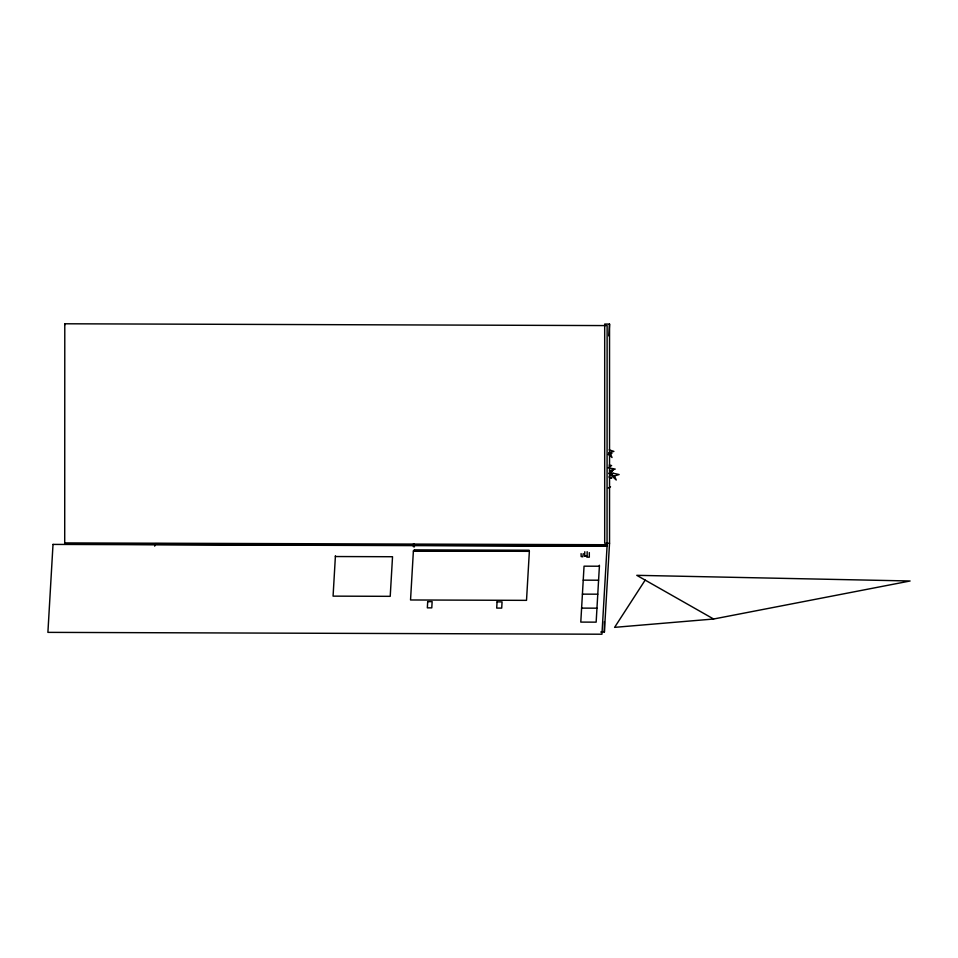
<?xml version="1.0" encoding="UTF-8"?>
<svg xmlns="http://www.w3.org/2000/svg" width="958" height="958" viewBox="0 0 958 958"><rect width="100%" height="100%" fill="white"/><g stroke="black" fill="none" stroke-linecap="round" stroke-linejoin="round"><path stroke-width="1.44" d="M587.17 551.688L587.122 555.975L585.386 556.275L584.643 556.035L584.787 551.736M64.713 324.942L64.785 323.78L607.121 325.588L607.049 545.892L64.713 544.072L64.785 323.78M64.713 544.072L64.785 542.911L607.121 544.731M154.705 546.144L154.849 543.677L227.956 543.928M335.384 556.538L333.073 596.139L390.217 596.331L392.529 556.73L335.384 556.538L335.384 555.796M608.857 335.923L609.539 324.079L604.69 324.055L604.69 543.198L609.539 543.21L609.539 324.079M599.397 566.226L596.151 622.149L580.788 622.101L584.045 566.178L599.397 566.226L599.397 565.244M600.738 632.029L604.378 632.04L609.539 543.21M645.165 580.105L614.605 627.358L713.614 619.012L910.1 580.991L636.771 575.327L713.614 619.012M586.595 556.107L584.811 556.215M608.33 488.017L610.521 486.82M608.402 454.559L611.911 453.362L609.001 452.942M609.516 470.869L615.228 469.085L608.126 467.767M609.216 466.295L611.611 465.588L609.228 465.073M609.156 452.679L613.886 451.398L609.168 449.853M583.23 580.153L598.582 580.213M582.416 594.14L597.768 594.188M581.602 608.114L596.954 608.174M586.823 557.161L589.314 557.173L589.302 552.598M609.24 477.623L611.767 478.03L609.156 476.605M608.761 473.228L611.36 475.479L609.647 471.576M608.438 454.176L612.03 457.517L610.258 453.445M583.254 553.604L582.799 556.802L581.147 556.562L581.099 553.604M604.378 621.61L604.378 632.04M414.347 544L414.347 546.934M413.389 543.964L413.389 546.755M610.438 472.33L610.402 474.497L616.234 480.006L614.713 476.581L610.402 474.497L613.264 469.228L610.438 472.33M53.013 544.407L47.9 632.364L601.947 634.22L607.061 546.264L53.013 544.407M413.389 550.946L410.539 599.971L526.517 600.355L529.367 551.329L413.389 550.946M414.347 549.856L414.287 550.826L529.02 551.209L529.079 550.239L414.347 549.856M427.711 601.636L427.34 607.851L431.783 607.863L432.142 601.648L427.711 601.636M497.058 601.875L496.699 608.079L501.705 608.102L502.064 601.887L497.058 601.875M613.18 473.252L610.402 474.497L614.353 475.958L619.131 474.545L613.18 473.252"/></g></svg>
